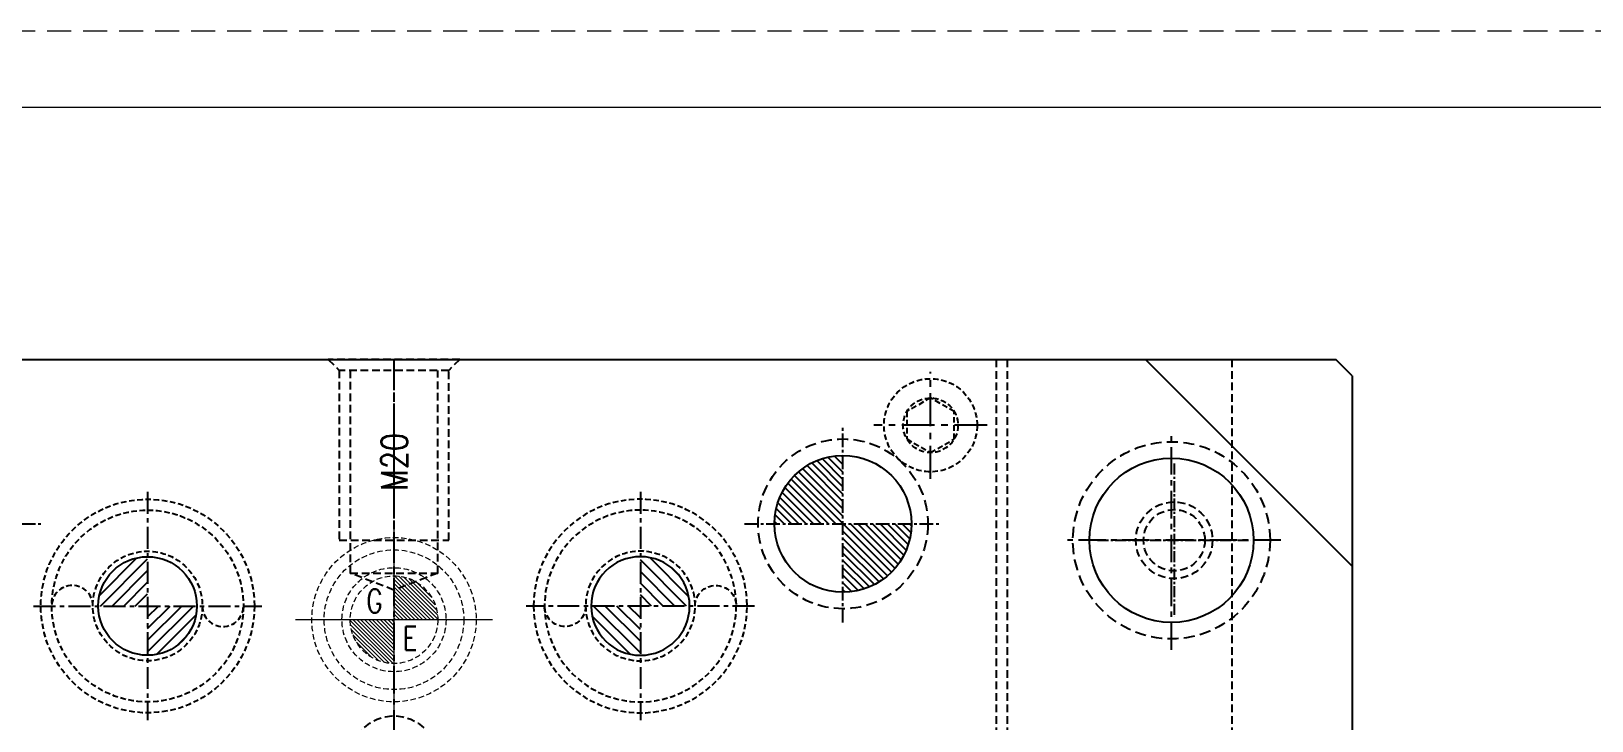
# Model space of a CAD drawing. Header units: millimetres. Extents: x 25970 to 27273, y -22508 to -21586.
# Drawn here: x 26555.3 to 26840.4, y -21711.7 to -21585.8 of the extents above; entities that cross this region are included whole.
import ezdxf

# ---------------------------------------------------------------- set-up
doc = ezdxf.new("R2010")
doc.units = ezdxf.units.MM
doc.header["$LTSCALE"] = 8
for name, pattern in [('CENTER', [2, 1.25, -0.25, 0.25, -0.25]), ('DASHED', [0.75, 0.5, -0.25]), ('HIDDEN', [0.375, 0.25, -0.125]), ('HIDDEN2', [0.1875, 0.125, -0.0625])]:
    doc.linetypes.add(name, pattern=pattern)
for name, color, linetype in [('cen', 1, 'CENTER'), ('CL', 1, 'Continuous'), ('GE', 214, 'Continuous'), ('ha', 8, 'Continuous'), ('hidden', 4, 'HIDDEN'), ('m', 144, 'HIDDEN2'), ('PIN', 5, 'Continuous'), ('SPRING', 7, 'Continuous')]:
    doc.layers.add(name, color=color, linetype=linetype)
doc.layers.add('dim', color=3, linetype='Continuous', lineweight=15)
doc.layers.add('MBOM-ASSIS-LAYER', color=71, linetype='Continuous', lineweight=9)
doc.styles.add('ROMANS', font='ROMANS.shx', dxfattribs={"height": 5, "bigfont": 'chineset.shx'})
doc.styles.get("Standard").update_dxf_attribs({"font": 'txt.shx', "width": 0.8, "bigfont": 'chineset.shx'})

# ---------------------------------------------------------------- blocks, each defined once
blk = doc.blocks.new('10')
at = {"layer": 'cen', "ltscale": 0.6}
for p, q in [((0, 9.76), (0, -9.76)), ((-10.35, 0), (10.35, 0))]:
    blk.add_line(p, q, dxfattribs=at)
at = {"layer": 'm'}
blk.add_lwpolyline([(0, 5), (-4.33, 2.5), (-4.33, -2.5), (0, -5), (4.33, -2.5), (4.33, 2.5)], close=True, dxfattribs=at)
for radius in [8.5, 5]:
    blk.add_circle((0, 0), radius, dxfattribs=at)
blk = doc.blocks.new('20130710.085903')
at = {"layer": 'PIN', "linetype": 'Continuous'}
h = blk.add_hatch(dxfattribs=at)
h.set_pattern_fill('ANSI31', color=256, scale=12, style=0)
h.set_pattern_definition([(45, (2414.86, 305.4585), (-1.0606602, 1.0606602), [])])
h.paths.add_polyline_path([(0, 0), (0, 9, 0.414214), (-9, 0)])
h.paths.add_polyline_path([(9, 0), (0, 0), (0, -9, 0.414214)])
blk.add_circle((0, 0), 9, dxfattribs=at)
at = {"layer": 'SPRING', "linetype": 'CENTER', "ltscale": 0.4}
for p, q in [((0, 20.85), (0, -20.85)), ((-20.85, 0), (20.85, 0))]:
    blk.add_line(p, q, dxfattribs=at)
at = {"layer": 'SPRING', "linetype": 'HIDDEN', "ltscale": 0.5}
for radius in [19.5, 17.5, 10]:
    blk.add_circle((0, 0), radius, dxfattribs=at)
for centre, start, end in [((-13.75, 0), 0, 180), ((13.75, 0), 180, 0)]:
    blk.add_arc(centre, 3.75, start, end, dxfattribs=at)
blk = doc.blocks.new('20160815.170155')
at = {"layer": 'GE', "lineweight": 13}
h = blk.add_hatch(dxfattribs=at)
h.set_pattern_fill('ANSI31', color=256, scale=4, style=0)
h.set_pattern_definition([(315, (26687.59036, -19615.64165), (-0.3535533906, -0.3535533906), [])])
h.paths.add_polyline_path([(0, 0), (0, -8, -0.414214), (-8, 0)])
h.paths.add_polyline_path([(0, 8, -0.414214), (8, 0), (0, 0)])
at = {"layer": 'GE', "linetype": 'CENTER', "lineweight": 13, "ltscale": 5}
for p, q in [((0, 18), (0, -18)), ((18, 0), (-18, 0))]:
    blk.add_line(p, q, dxfattribs=at)
at = {"layer": 'GE', "linetype": 'HIDDEN2', "lineweight": 13}
for radius in [15, 12.75, 9.5, 8]:
    blk.add_circle((0, 0), radius, dxfattribs=at)
at = {"layer": 'GE', "lineweight": 13, "style": 'ROMANS', "width": 0.75}
for s, p in [('G', (-5.03, 1.24)), ('E', (1.62, -5.58))]:
    blk.add_text(s, height=4.34, dxfattribs=at).set_placement(p)
blk = doc.blocks.new('20100617.142056')
at = {"layer": 'MBOM-ASSIS-LAYER', "linetype": 'DASHED'}
blk.add_line((0, 841), (-1189, 841), dxfattribs=at)
at = {"layer": 'MBOM-ASSIS-LAYER'}
blk.add_line((-12.7, 828.3), (-1176.3, 828.3), dxfattribs=at)

msp = doc.modelspace()

# ---------------------------------------------------------------- hatches: boundary and pattern name
at = {"layer": 'ha'}
h = msp.add_hatch(dxfattribs=at)
h.set_pattern_fill('ANSI31', color=256, scale=0.3, style=0)
h.set_pattern_definition([(315, (26325.675, -21611.6286), (-0.6735192, -0.6735192), [])])
h.paths.add_polyline_path([(26539.607, -21675.733), (26527.107, -21675.733, -0.4142136), (26539.607, -21663.233)])
h.paths.add_polyline_path([(26539.607, -21688.233), (26539.607, -21675.733), (26552.107, -21675.733, -0.4142136)])
h.paths.add_polyline_path([(26703.607, -21675.733), (26691.107, -21675.733, -0.4142136), (26703.607, -21663.233)])
h.paths.add_polyline_path([(26703.607, -21688.233), (26703.607, -21675.733), (26716.107, -21675.733, -0.4142136)])

# ---------------------------------------------------------------- linework, layer by layer
for p, q in [((26449.607, -21645.733), (26793.607, -21645.733)), ((26758.892, -21645.733), (26796.607, -21683.448)), ((26796.607, -21648.733), (26793.607, -21645.733)), ((26796.607, -21648.733), (26796.607, -22042.733))]:
    msp.add_line(p, q)
at = {"color": 8, "linetype": 'HIDDEN', "ltscale": 0.7}
for p, q in [((26633.607, -21645.733), (26609.607, -21645.733)), ((26609.607, -21645.733), (26611.607, -21647.733)), ((26611.607, -21647.733), (26611.607, -21678.733)), ((26631.607, -21647.733), (26611.607, -21647.733)), ((26613.607, -21647.733), (26613.607, -21684.733)), ((26621.607, -21645.733), (26621.607, -21687.829)), ((26629.607, -21684.733), (26629.607, -21647.733)), ((26633.607, -21645.733), (26631.607, -21647.733)), ((26631.607, -21678.733), (26631.607, -21647.733)), ((26731.607, -21645.733), (26731.607, -22045.733)), ((26733.607, -21645.733), (26733.607, -22045.733)), ((26774.607, -21645.733), (26774.607, -22045.733)), ((26611.607, -21678.733), (26631.607, -21678.733)), ((26613.607, -21684.733), (26629.607, -21684.733)), ((26621.607, -21687.829), (26613.607, -21684.733)), ((26629.607, -21684.733), (26621.607, -21687.829))]:
    msp.add_line(p, q, dxfattribs=at)
at = {"color": 8, "linetype": 'CENTER', "ltscale": 0.2}
for p, q in [((26764.107, -21664.733), (26764.107, -21692.733)), ((26750.107, -21678.733), (26778.107, -21678.733))]:
    msp.add_line(p, q, dxfattribs=at)
for centre, radius in [((26703.607, -21675.733), 12.5), ((26763.607, -21678.733), 15)]:
    msp.add_circle(centre, radius)
at = {"color": 8, "linetype": 'HIDDEN', "ltscale": 0.7}
for centre, radius in [((26764.107, -21678.733), 7), ((26764.107, -21678.733), 5.6), ((26621.607, -21718.733), 7.938)]:
    msp.add_circle(centre, radius, dxfattribs=at)
at = {"layer": 'cen', "ltscale": 0.25}
for p, q in [((26703.607, -21693.733), (26703.607, -21657.733)), ((26521.607, -21675.733), (26557.607, -21675.733)), ((26685.607, -21675.733), (26721.607, -21675.733))]:
    msp.add_line(p, q, dxfattribs=at)
at = {"layer": 'cen', "ltscale": 0.5}
for p, q in [((26763.607, -21698.733), (26763.607, -21658.733)), ((26783.607, -21678.733), (26743.607, -21678.733))]:
    msp.add_line(p, q, dxfattribs=at)
at = {"layer": 'CL', "color": 7, "linetype": 'CENTER', "ltscale": 0.5}
msp.add_line((26621.607, -21645.733), (26621.607, -22045.733), dxfattribs=at)
at = {"layer": 'hidden'}
for centre, radius in [((26703.607, -21675.733), 15.5), ((26763.607, -21678.733), 18)]:
    msp.add_circle(centre, radius, dxfattribs=at)

# ---------------------------------------------------------------- block references
at = {"layer": 'dim', "rotation": 180}
msp.add_blockref('10', (26719.607, -21657.733), dxfattribs=at)
at = {"layer": 'GE'}
msp.add_blockref('20160815.170155', (26621.607, -21693.233), dxfattribs=at)
at = {"layer": 'MBOM-ASSIS-LAYER', "xscale": 1.09605007185252, "yscale": 1.09605007185252, "zscale": 1.09605007185252}
msp.add_blockref('20100617.142056', (27272.899, -22507.575), dxfattribs=at)
at = {"layer": 'SPRING'}
msp.add_blockref('20130710.085903', (26576.607, -21690.733), dxfattribs=at)
at = {"layer": 'SPRING', "xscale": -1}
msp.add_blockref('20130710.085903', (26666.607, -21690.733), dxfattribs=at)

# ---------------------------------------------------------------- texts
at = {"color": 8, "linetype": 'HIDDEN', "ltscale": 0.7, "insert": (26624.095, -21669.685), "char_height": 4.8, "width": 14.1924, "attachment_point": 7, "rotation": 90}
msp.add_mtext('M20', dxfattribs=at)

doc.saveas('drawing.dxf')
